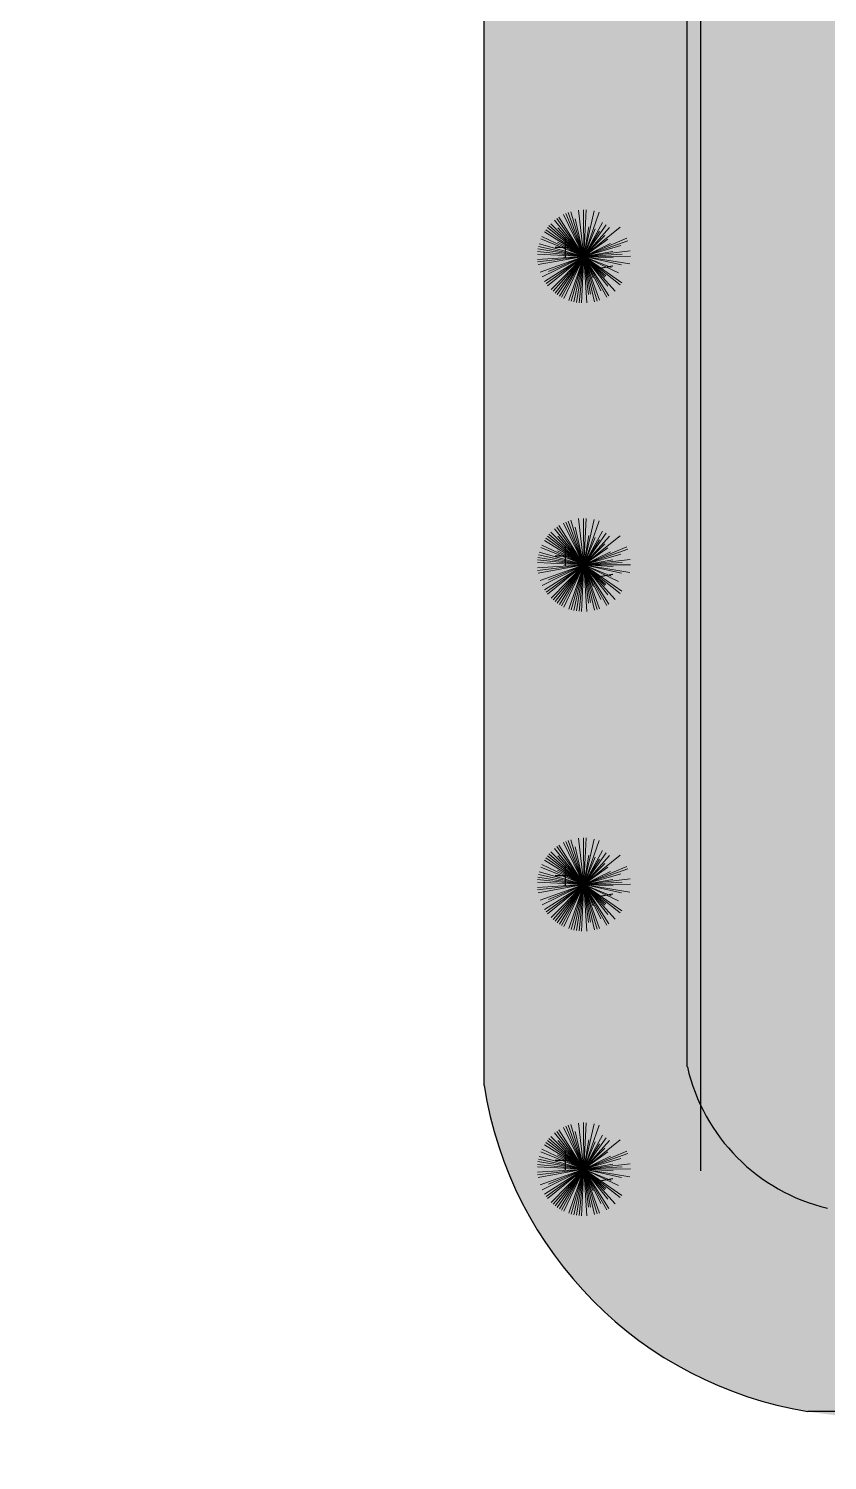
# Model space of a CAD drawing. Header units: millimetres. Extents: x -1544140 to 7445918, y -1294905 to 2019878.
# Drawn here: x 2047460 to 2048020, y 24810 to 25814 of the extents above; entities that cross this region are included whole.
import ezdxf

# ---------------------------------------------------------------- set-up
doc = ezdxf.new("R2010")
doc.units = ezdxf.units.MM
doc.header["$MEASUREMENT"] = 0
doc.layers.add('marc det', color=74, linetype='Continuous', lineweight=18)
picture_1 = doc.add_image_def('image5.png', size_in_pixel=(1482, 826))

msp = doc.modelspace()

# ---------------------------------------------------------------- hatches: boundary and pattern name
at = {"true_color": 0x8dc133, "transparency": 33554687}
h = msp.add_hatch(color=65, dxfattribs=at)
h.dxf.hatch_style = 1
h.paths.add_polyline_path([(2049953.9, 25017.8, -0.388077), (2049799.7, 24844.1), (2048095.5, 24844.1, -0.416277), (2047779.5, 25072.6), (2047779.5, 26168.8, -0.394381), (2047980.8, 26519.5), (2049673.6, 26519.5, -0.352206), (2049953.9, 26299.3)])
h.paths.add_polyline_path([(2048081.7, 24986.6, -0.417198), (2047921.9, 25085.7), (2047921.9, 26377), (2049674.5, 26377, -0.326949), (2049811.4, 26280.2), (2049811.4, 24986.6)], flags=16)
at = {"true_color": 0xb8d93f, "transparency": 33554687}
h = msp.add_hatch(color=63, dxfattribs=at)
h.dxf.hatch_style = 1
h.paths.add_polyline_path([(2049811.4, 26280.2, 0.326949), (2049674.5, 26377), (2048005.8, 26377, 0.386529), (2047921.9, 26188), (2047921.9, 25085.7, 0.417198), (2048081.7, 24986.6), (2049789.1, 24986.6, 0.351898), (2049811.4, 25016.4)])

# ---------------------------------------------------------------- linework, layer by layer
at = {"color": 116, "true_color": 0x136734}
for p, q in [((2047836.2, 25667.2), (2047836.2, 25653.3)), ((2047843.1, 25660.2), (2047829.2, 25660.2)), ((2047836.2, 25450.8), (2047836.2, 25437)), ((2047843.1, 25443.9), (2047829.2, 25443.9)), ((2047843.1, 25219.8), (2047829.2, 25219.8)), ((2047836.2, 25226.7), (2047836.2, 25212.9)), ((2047843.1, 25020.2), (2047829.2, 25020.2)), ((2047836.2, 25027.1), (2047836.2, 25013.2))]:
    msp.add_line(p, q, dxfattribs=at)
at = {"color": 116, "lineweight": -2, "true_color": 0x136734}
for p, q in [((2047859.3, 25645.7), (2047869.7, 25647.5)), ((2047859.3, 25429.3), (2047869.7, 25431.2)), ((2047859.3, 25205.3), (2047869.7, 25207.1)), ((2047859.3, 25005.6), (2047869.7, 25007.5))]:
    msp.add_line(p, q, dxfattribs=at)
for points in [[(2047779.5, 25072.6), (2047779.5, 26304)], [(2047931.1, 26299.3), (2047931.1, 25012.9)], [(2047921.9, 25085.7), (2047921.9, 26284.8)], [(2049799.7, 24844.1), (2048006.3, 24844.1)]]:
    msp.add_lwpolyline(points)
for radius, start, end in [(132.3, 192.8886, 256.5281), (274.8, 188.9332, 260.6635)]:
    msp.add_arc((2048050.9, 25115.3), radius, start, end)
at = {"layer": 'marc det', "color": 116, "true_color": 0x136734}
for p, q in [((2047849.4, 25654.1), (2047831.9, 25681.6)), ((2047849.4, 25654.1), (2047835.1, 25683.4)), ((2047849.4, 25654.1), (2047836.8, 25684.2)), ((2047849.4, 25654.1), (2047838.5, 25684.8)), ((2047849.4, 25654.1), (2047840.2, 25685.4)), ((2047849.4, 25654.1), (2047845.6, 25686.5)), ((2047849.4, 25654.1), (2047849.2, 25686.7)), ((2047849.4, 25654.1), (2047851.1, 25686.7)), ((2047849.4, 25654.1), (2047856.5, 25686)), ((2047849.4, 25654.1), (2047860.1, 25685)), ((2047849.4, 25654.1), (2047821.7, 25671.3)), ((2047822.7, 25672.8), (2047849.4, 25654.1)), ((2047849.4, 25654.1), (2047822.7, 25672.8)), ((2047849.4, 25654.1), (2047823.8, 25674.3)), ((2047849.4, 25654.1), (2047824.9, 25675.7)), ((2047849.4, 25654.1), (2047826.2, 25677)), ((2047849.4, 25654.1), (2047828.9, 25679.5)), ((2047849.4, 25654.1), (2047830.4, 25680.6)), ((2047849.4, 25654.1), (2047831.2, 25674.2)), ((2047849.4, 25654.1), (2047843.2, 25680.5)), ((2047849.4, 25654.1), (2047862.4, 25677.8)), ((2047849.4, 25654.1), (2047865, 25676.2)), ((2047865, 25676.2), (2047849.4, 25654.1)), ((2047849.4, 25654.1), (2047852.8, 25674.7)), ((2047849.4, 25654.1), (2047874.9, 25674.6)), ((2047849.4, 25654.1), (2047867.3, 25674.3)), ((2047849.4, 25654.1), (2047857.3, 25673.4)), ((2047849.4, 25654.1), (2047860.4, 25671.8)), ((2047849.4, 25654.1), (2047817.5, 25661.1)), ((2047849.4, 25654.1), (2047818, 25662.9)), ((2047849.4, 25654.1), (2047819.2, 25666.4)), ((2047849.4, 25654.1), (2047819.9, 25668.1)), ((2047849.4, 25654.1), (2047831, 25664.1)), ((2047849.4, 25654.1), (2047864, 25668.8)), ((2047849.4, 25654.1), (2047879.6, 25666.8)), ((2047849.4, 25654.1), (2047866.3, 25666.2)), ((2047849.4, 25654.1), (2047880.2, 25665)), ((2047849.4, 25654.1), (2047868.1, 25663.2)), ((2047849.4, 25654.1), (2047875.3, 25661.7)), ((2047849.4, 25654.1), (2047816.8, 25655.7)), ((2047849.4, 25654.1), (2047816.8, 25652)), ((2047849.4, 25654.1), (2047816.9, 25657.5)), ((2047849.4, 25654.1), (2047817, 25650.2)), ((2047849.4, 25654.1), (2047817.2, 25659.3)), ((2047849.4, 25654.1), (2047817.3, 25648.4)), ((2047849.4, 25654.1), (2047818.7, 25643.1)), ((2047849.4, 25654.1), (2047820.1, 25639.7)), ((2047849.4, 25654.1), (2047821.9, 25636.5)), ((2047849.4, 25654.1), (2047822.9, 25635)), ((2047849.4, 25654.1), (2047824, 25633.5)), ((2047849.4, 25654.1), (2047824.5, 25643.6)), ((2047849.4, 25654.1), (2047826.5, 25630.8)), ((2047849.4, 25654.1), (2047827.8, 25629.6)), ((2047849.4, 25654.1), (2047829.2, 25628.4)), ((2047830.7, 25627.3), (2047849.4, 25654.1)), ((2047849.4, 25654.1), (2047832.2, 25626.3)), ((2047849.4, 25654.1), (2047833.8, 25625.4)), ((2047849.4, 25654.1), (2047835.4, 25624.5)), ((2047849.4, 25654.1), (2047838.8, 25623.2)), ((2047849.4, 25654.1), (2047840.6, 25622.6)), ((2047849.4, 25654.1), (2047842.4, 25622.2)), ((2047849.4, 25654.1), (2047844.2, 25621.8)), ((2047849.4, 25654.1), (2047846, 25621.6)), ((2047849.4, 25654.1), (2047847.8, 25621.4)), ((2047849.1, 25654.4), (2047875.9, 25635.6)), ((2047849.1, 25654.4), (2047874.8, 25634.2)), ((2047875.9, 25635.6), (2047849.1, 25654.4)), ((2047849.4, 25654.1), (2047881.9, 25657.9)), ((2047849.4, 25654.1), (2047869.8, 25657.6)), ((2047849.4, 25654.1), (2047876.3, 25655.7)), ((2047849.4, 25654.1), (2047882.1, 25654.3)), ((2047849.4, 25654.1), (2047852.6, 25627.4)), ((2047849.4, 25654.1), (2047851.5, 25621.4)), ((2047849.4, 25654.1), (2047854.1, 25627.6)), ((2047849.4, 25654.1), (2047860.4, 25623.3)), ((2047849.4, 25654.1), (2047858.7, 25622.7)), ((2047849.4, 25654.1), (2047856.9, 25622.2)), ((2047849.4, 25654.1), (2047865.4, 25625.6)), ((2047849.4, 25654.1), (2047861.2, 25630)), ((2047849.4, 25654.1), (2047867, 25626.5)), ((2047849.4, 25654.1), (2047870, 25653)), ((2047849.4, 25654.1), (2047881.7, 25648.8)), ((2047849.4, 25654.1), (2047875.7, 25648.2)), ((2047849.4, 25654.1), (2047868.5, 25646.3)), ((2047849.4, 25654.1), (2047855.8, 25639)), ((2047849.4, 25654.1), (2047864.1, 25639.6)), ((2047849.4, 25654.1), (2047864.9, 25640.4)), ((2047849.4, 25654.1), (2047873.7, 25642.6)), ((2047849.4, 25654.1), (2047866.3, 25633.2)), ((2047849.4, 25654.1), (2047871.4, 25629.8)), ((2047849.4, 25437.7), (2047845.6, 25470.2)), ((2047849.4, 25437.7), (2047849.2, 25470.4)), ((2047849.4, 25437.7), (2047851.1, 25470.4)), ((2047849.4, 25437.7), (2047826.2, 25460.7)), ((2047849.4, 25437.7), (2047828.9, 25463.1)), ((2047849.4, 25437.7), (2047830.4, 25464.3)), ((2047849.4, 25437.7), (2047831.9, 25465.3)), ((2047849.4, 25437.7), (2047835.1, 25467.1)), ((2047849.4, 25437.7), (2047836.8, 25467.8)), ((2047849.4, 25437.7), (2047838.5, 25468.5)), ((2047849.4, 25437.7), (2047840.2, 25469.1)), ((2047849.4, 25437.7), (2047843.2, 25464.2)), ((2047849.4, 25437.7), (2047856.5, 25469.6)), ((2047849.4, 25437.7), (2047860.1, 25468.6)), ((2047849.4, 25437.7), (2047862.4, 25461.5)), ((2047849.4, 25437.7), (2047819.2, 25450)), ((2047849.4, 25437.7), (2047819.9, 25451.7)), ((2047849.4, 25437.7), (2047821.7, 25454.9)), ((2047822.7, 25456.5), (2047849.4, 25437.7)), ((2047849.4, 25437.7), (2047822.7, 25456.5)), ((2047849.4, 25437.7), (2047823.8, 25457.9)), ((2047849.4, 25437.7), (2047824.9, 25459.3)), ((2047849.4, 25437.7), (2047831.2, 25457.9)), ((2047849.4, 25437.7), (2047865, 25459.9)), ((2047865, 25459.9), (2047849.4, 25437.7)), ((2047849.4, 25437.7), (2047852.8, 25458.3)), ((2047849.4, 25437.7), (2047874.9, 25458.2)), ((2047849.4, 25437.7), (2047867.3, 25458)), ((2047849.4, 25437.7), (2047857.3, 25457)), ((2047849.4, 25437.7), (2047860.4, 25455.4)), ((2047849.4, 25437.7), (2047864, 25452.5)), ((2047849.4, 25437.7), (2047879.6, 25450.4)), ((2047849.4, 25437.7), (2047816.9, 25441.2)), ((2047849.4, 25437.7), (2047817.2, 25443)), ((2047849.4, 25437.7), (2047817.5, 25444.8)), ((2047849.4, 25437.7), (2047818, 25446.6)), ((2047849.4, 25437.7), (2047831, 25447.7)), ((2047849.4, 25437.7), (2047866.3, 25449.8)), ((2047849.4, 25437.7), (2047880.2, 25448.7)), ((2047849.4, 25437.7), (2047868.1, 25446.8)), ((2047849.4, 25437.7), (2047875.3, 25445.3)), ((2047849.4, 25437.7), (2047881.9, 25441.6)), ((2047849.4, 25437.7), (2047869.8, 25441.3)), ((2047849.4, 25437.7), (2047816.8, 25439.4)), ((2047849.4, 25437.7), (2047816.8, 25435.7)), ((2047849.4, 25437.7), (2047817, 25433.9)), ((2047849.4, 25437.7), (2047817.3, 25432)), ((2047849.4, 25437.7), (2047818.7, 25426.7)), ((2047849.4, 25437.7), (2047820.1, 25423.4)), ((2047849.4, 25437.7), (2047821.9, 25420.2)), ((2047849.4, 25437.7), (2047822.9, 25418.6)), ((2047849.4, 25437.7), (2047824, 25417.2)), ((2047849.4, 25437.7), (2047824.5, 25427.2)), ((2047849.4, 25437.7), (2047826.5, 25414.5)), ((2047849.4, 25437.7), (2047827.8, 25413.2)), ((2047849.4, 25437.7), (2047829.2, 25412)), ((2047830.7, 25410.9), (2047849.4, 25437.7)), ((2047849.4, 25437.7), (2047832.2, 25409.9)), ((2047849.4, 25437.7), (2047833.8, 25409)), ((2047849.4, 25437.7), (2047835.4, 25408.2)), ((2047849.4, 25437.7), (2047838.8, 25406.8)), ((2047849.4, 25437.7), (2047840.6, 25406.3)), ((2047849.4, 25437.7), (2047842.4, 25405.8)), ((2047849.4, 25437.7), (2047844.2, 25405.5)), ((2047849.4, 25437.7), (2047846, 25405.2)), ((2047849.4, 25437.7), (2047847.8, 25405.1)), ((2047849.1, 25438), (2047875.9, 25419.3)), ((2047849.1, 25438), (2047874.8, 25417.8)), ((2047875.9, 25419.3), (2047849.1, 25438)), ((2047849.4, 25437.7), (2047876.3, 25439.4)), ((2047849.4, 25437.7), (2047882.1, 25437.9)), ((2047849.4, 25437.7), (2047852.6, 25411)), ((2047849.4, 25437.7), (2047851.5, 25405.1)), ((2047849.4, 25437.7), (2047854.1, 25411.3)), ((2047849.4, 25437.7), (2047860.4, 25406.9)), ((2047849.4, 25437.7), (2047858.7, 25406.4)), ((2047849.4, 25437.7), (2047856.9, 25405.9)), ((2047849.4, 25437.7), (2047865.4, 25409.2)), ((2047849.4, 25437.7), (2047861.2, 25413.6)), ((2047849.4, 25437.7), (2047867, 25410.1)), ((2047849.4, 25437.7), (2047870, 25436.7)), ((2047849.4, 25437.7), (2047881.7, 25432.4)), ((2047849.4, 25437.7), (2047875.7, 25431.9)), ((2047849.4, 25437.7), (2047868.5, 25429.9)), ((2047849.4, 25437.7), (2047855.8, 25422.7)), ((2047849.4, 25437.7), (2047864.1, 25423.2)), ((2047849.4, 25437.7), (2047864.9, 25424.1)), ((2047849.4, 25437.7), (2047873.7, 25426.2)), ((2047849.4, 25437.7), (2047866.3, 25416.8)), ((2047849.4, 25437.7), (2047871.4, 25413.5)), ((2047849.4, 25213.6), (2047830.4, 25240.2)), ((2047849.4, 25213.6), (2047831.9, 25241.2)), ((2047849.4, 25213.6), (2047835.1, 25243)), ((2047849.4, 25213.6), (2047836.8, 25243.7)), ((2047849.4, 25213.6), (2047838.5, 25244.4)), ((2047849.4, 25213.6), (2047840.2, 25245)), ((2047849.4, 25213.6), (2047843.2, 25240.1)), ((2047849.4, 25213.6), (2047845.6, 25246.1)), ((2047849.4, 25213.6), (2047849.2, 25246.3)), ((2047849.4, 25213.6), (2047851.1, 25246.3)), ((2047849.4, 25213.6), (2047856.5, 25245.5)), ((2047849.4, 25213.6), (2047860.1, 25244.5)), ((2047849.4, 25213.6), (2047821.7, 25230.8)), ((2047822.7, 25232.4), (2047849.4, 25213.6)), ((2047849.4, 25213.6), (2047822.7, 25232.4)), ((2047849.4, 25213.6), (2047823.8, 25233.8)), ((2047849.4, 25213.6), (2047824.9, 25235.2)), ((2047849.4, 25213.6), (2047826.2, 25236.6)), ((2047849.4, 25213.6), (2047828.9, 25239)), ((2047849.4, 25213.6), (2047831.2, 25233.8)), ((2047849.4, 25213.6), (2047862.4, 25237.4)), ((2047849.4, 25213.6), (2047865, 25235.8)), ((2047865, 25235.8), (2047849.4, 25213.6)), ((2047849.4, 25213.6), (2047852.8, 25234.2)), ((2047849.4, 25213.6), (2047874.9, 25234.1)), ((2047849.4, 25213.6), (2047867.3, 25233.9)), ((2047849.4, 25213.6), (2047857.3, 25232.9)), ((2047849.4, 25213.6), (2047860.4, 25231.3)), ((2047849.4, 25213.6), (2047817.5, 25220.7)), ((2047849.4, 25213.6), (2047818, 25222.5)), ((2047849.4, 25213.6), (2047819.2, 25225.9)), ((2047849.4, 25213.6), (2047819.9, 25227.6)), ((2047849.4, 25213.6), (2047831, 25223.6)), ((2047849.4, 25213.6), (2047864, 25228.4)), ((2047849.4, 25213.6), (2047879.6, 25226.3)), ((2047849.4, 25213.6), (2047866.3, 25225.7)), ((2047849.4, 25213.6), (2047880.2, 25224.6)), ((2047849.4, 25213.6), (2047868.1, 25222.7)), ((2047849.4, 25213.6), (2047875.3, 25221.2)), ((2047849.4, 25213.6), (2047816.8, 25215.3)), ((2047849.4, 25213.6), (2047816.8, 25211.6)), ((2047849.4, 25213.6), (2047816.9, 25217.1)), ((2047849.4, 25213.6), (2047817, 25209.8)), ((2047849.4, 25213.6), (2047817.2, 25218.9)), ((2047849.4, 25213.6), (2047817.3, 25207.9)), ((2047849.4, 25213.6), (2047818.7, 25202.6)), ((2047849.4, 25213.6), (2047820.1, 25199.3)), ((2047849.4, 25213.6), (2047821.9, 25196.1)), ((2047849.4, 25213.6), (2047822.9, 25194.5)), ((2047849.4, 25213.6), (2047824, 25193.1)), ((2047849.4, 25213.6), (2047824.5, 25203.1)), ((2047849.4, 25213.6), (2047826.5, 25190.4)), ((2047849.4, 25213.6), (2047827.8, 25189.1)), ((2047849.4, 25213.6), (2047829.2, 25187.9)), ((2047830.7, 25186.8), (2047849.4, 25213.6)), ((2047849.4, 25213.6), (2047832.2, 25185.8)), ((2047849.4, 25213.6), (2047833.8, 25184.9)), ((2047849.4, 25213.6), (2047835.4, 25184.1)), ((2047849.4, 25213.6), (2047838.8, 25182.7)), ((2047849.4, 25213.6), (2047840.6, 25182.2)), ((2047849.4, 25213.6), (2047842.4, 25181.7)), ((2047849.4, 25213.6), (2047844.2, 25181.4)), ((2047849.4, 25213.6), (2047846, 25181.1)), ((2047849.4, 25213.6), (2047847.8, 25181)), ((2047849.1, 25213.9), (2047875.9, 25195.2)), ((2047849.1, 25213.9), (2047874.8, 25193.7)), ((2047875.9, 25195.2), (2047849.1, 25213.9)), ((2047849.4, 25213.6), (2047881.9, 25217.5)), ((2047849.4, 25213.6), (2047869.8, 25217.2)), ((2047849.4, 25213.6), (2047876.3, 25215.3)), ((2047849.4, 25213.6), (2047882.1, 25213.8)), ((2047849.4, 25213.6), (2047852.6, 25186.9)), ((2047849.4, 25213.6), (2047851.5, 25181)), ((2047849.4, 25213.6), (2047854.1, 25187.2)), ((2047849.4, 25213.6), (2047860.4, 25182.8)), ((2047849.4, 25213.6), (2047858.7, 25182.3)), ((2047849.4, 25213.6), (2047856.9, 25181.8)), ((2047849.4, 25213.6), (2047865.4, 25185.1)), ((2047849.4, 25213.6), (2047861.2, 25189.5)), ((2047849.4, 25213.6), (2047867, 25186)), ((2047849.4, 25213.6), (2047870, 25212.6)), ((2047849.4, 25213.6), (2047881.7, 25208.3)), ((2047849.4, 25213.6), (2047875.7, 25207.8)), ((2047849.4, 25213.6), (2047868.5, 25205.8)), ((2047849.4, 25213.6), (2047855.8, 25198.6)), ((2047849.4, 25213.6), (2047864.1, 25199.1)), ((2047849.4, 25213.6), (2047864.9, 25200)), ((2047849.4, 25213.6), (2047873.7, 25202.1)), ((2047849.4, 25213.6), (2047866.3, 25192.7)), ((2047849.4, 25213.6), (2047871.4, 25189.4)), ((2047849.4, 25014), (2047828.9, 25039.4)), ((2047849.4, 25014), (2047830.4, 25040.5)), ((2047849.4, 25014), (2047831.9, 25041.6)), ((2047849.4, 25014), (2047835.1, 25043.3)), ((2047849.4, 25014), (2047836.8, 25044.1)), ((2047849.4, 25014), (2047838.5, 25044.8)), ((2047849.4, 25014), (2047840.2, 25045.3)), ((2047849.4, 25014), (2047843.2, 25040.4)), ((2047849.4, 25014), (2047845.6, 25046.4)), ((2047849.4, 25014), (2047849.2, 25046.7)), ((2047849.4, 25014), (2047851.1, 25046.6)), ((2047849.4, 25014), (2047856.5, 25045.9)), ((2047849.4, 25014), (2047860.1, 25044.9)), ((2047849.4, 25014), (2047821.7, 25031.2)), ((2047822.7, 25032.7), (2047849.4, 25014)), ((2047849.4, 25014), (2047822.7, 25032.7)), ((2047849.4, 25014), (2047823.8, 25034.2)), ((2047849.4, 25014), (2047824.9, 25035.6)), ((2047849.4, 25014), (2047826.2, 25037)), ((2047849.4, 25014), (2047831.2, 25034.2)), ((2047849.4, 25014), (2047862.4, 25037.8)), ((2047849.4, 25014), (2047865, 25036.1)), ((2047865, 25036.1), (2047849.4, 25014)), ((2047849.4, 25014), (2047852.8, 25034.6)), ((2047849.4, 25014), (2047874.9, 25034.5)), ((2047849.4, 25014), (2047867.3, 25034.2)), ((2047849.4, 25014), (2047857.3, 25033.3)), ((2047849.4, 25014), (2047860.4, 25031.7)), ((2047849.4, 25014), (2047864, 25028.8)), ((2047849.4, 25014), (2047817.2, 25019.3)), ((2047849.4, 25014), (2047817.5, 25021.1)), ((2047849.4, 25014), (2047818, 25022.8)), ((2047849.4, 25014), (2047819.2, 25026.3)), ((2047849.4, 25014), (2047819.9, 25028)), ((2047849.4, 25014), (2047831, 25024)), ((2047849.4, 25014), (2047879.6, 25026.7)), ((2047849.4, 25014), (2047866.3, 25026.1)), ((2047849.4, 25014), (2047880.2, 25025)), ((2047849.4, 25014), (2047868.1, 25023.1)), ((2047849.4, 25014), (2047875.3, 25021.6)), ((2047849.4, 25014), (2047816.8, 25015.6)), ((2047849.4, 25014), (2047816.8, 25012)), ((2047849.4, 25014), (2047816.9, 25017.4)), ((2047849.4, 25014), (2047817, 25010.1)), ((2047849.4, 25014), (2047817.3, 25008.3)), ((2047849.4, 25014), (2047818.7, 25003)), ((2047849.4, 25014), (2047820.1, 24999.6)), ((2047849.4, 25014), (2047821.9, 24996.4)), ((2047849.4, 25014), (2047822.9, 24994.9)), ((2047849.4, 25014), (2047824, 24993.5)), ((2047849.4, 25014), (2047824.5, 25003.5)), ((2047849.4, 25014), (2047826.5, 24990.7)), ((2047849.4, 25014), (2047827.8, 24989.5)), ((2047849.4, 25014), (2047829.2, 24988.3)), ((2047830.7, 24987.2), (2047849.4, 25014)), ((2047849.4, 25014), (2047832.2, 24986.2)), ((2047849.4, 25014), (2047833.8, 24985.3)), ((2047849.4, 25014), (2047835.4, 24984.5)), ((2047849.4, 25014), (2047838.8, 24983.1)), ((2047849.4, 25014), (2047840.6, 24982.5)), ((2047849.4, 25014), (2047842.4, 24982.1)), ((2047849.4, 25014), (2047844.2, 24981.7)), ((2047849.4, 25014), (2047846, 24981.5)), ((2047849.4, 25014), (2047847.8, 24981.3)), ((2047849.1, 25014.3), (2047875.9, 24995.5)), ((2047849.1, 25014.3), (2047874.8, 24994.1)), ((2047875.9, 24995.5), (2047849.1, 25014.3)), ((2047849.4, 25014), (2047881.9, 25017.8)), ((2047849.4, 25014), (2047869.8, 25017.6)), ((2047849.4, 25014), (2047876.3, 25015.7)), ((2047849.4, 25014), (2047882.1, 25014.2)), ((2047849.4, 25014), (2047852.6, 24987.3)), ((2047849.4, 25014), (2047851.5, 24981.4)), ((2047849.4, 25014), (2047854.1, 24987.5)), ((2047849.4, 25014), (2047860.4, 24983.2)), ((2047849.4, 25014), (2047858.7, 24982.6)), ((2047849.4, 25014), (2047856.9, 24982.2)), ((2047849.4, 25014), (2047865.4, 24985.5)), ((2047849.4, 25014), (2047861.2, 24989.9)), ((2047849.4, 25014), (2047867, 24986.4)), ((2047849.4, 25014), (2047870, 25012.9)), ((2047849.4, 25014), (2047881.7, 25008.7)), ((2047849.4, 25014), (2047875.7, 25008.2)), ((2047849.4, 25014), (2047868.5, 25006.2)), ((2047849.4, 25014), (2047855.8, 24998.9)), ((2047849.4, 25014), (2047864.1, 24999.5)), ((2047849.4, 25014), (2047864.9, 25000.4)), ((2047849.4, 25014), (2047873.7, 25002.5)), ((2047849.4, 25014), (2047866.3, 24993.1)), ((2047849.4, 25014), (2047871.4, 24989.7))]:
    msp.add_line(p, q, dxfattribs=at)

# ---------------------------------------------------------------- pictures from other files: only their frames are drawn
image = msp.add_image(picture_1, insert=(2023694, -11872.3), size_in_units=(114264.1, 63685.7))
image.dxf.flags = 7

doc.saveas('drawing.dxf')
